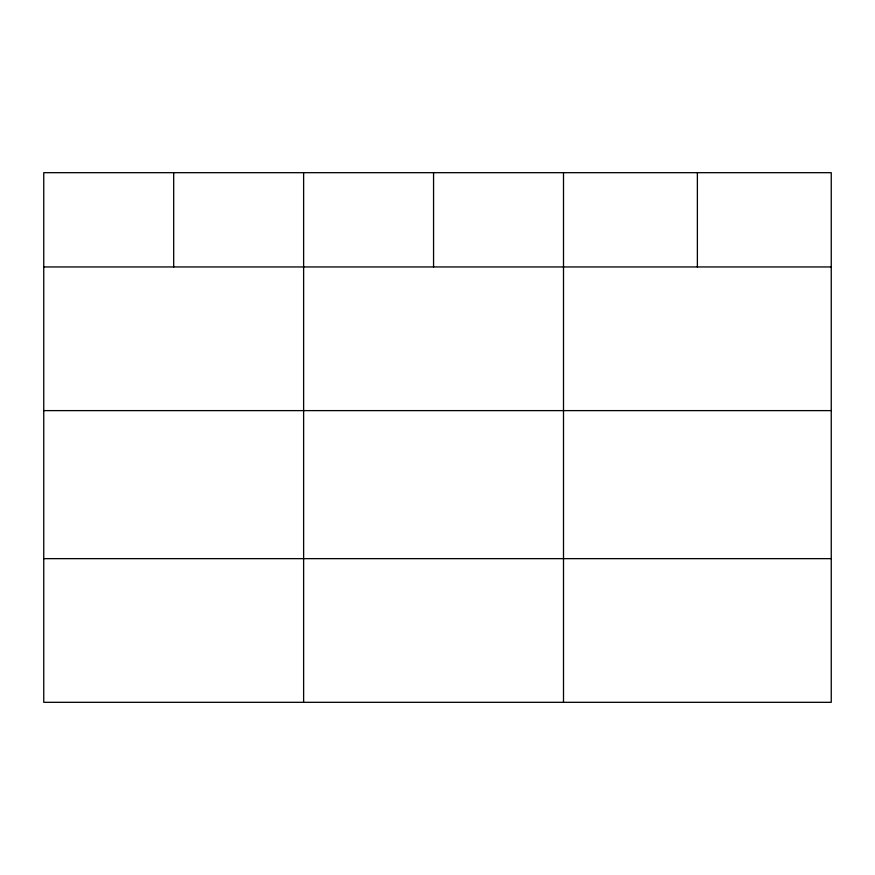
<?xml version="1.0" encoding="UTF-8"?>
<svg xmlns="http://www.w3.org/2000/svg" width="875" height="875" viewBox="0 0 875 875"><rect width="100%" height="100%" fill="white"/><g stroke="black" fill="none" stroke-linecap="round" stroke-linejoin="round"><path stroke-width="1.31" d="M831.25 410.616L831.25 172.681L43.75 172.681L43.75 702.319L831.25 702.319L831.25 410.616L43.75 410.616M43.75 266.952L831.25 266.952M43.75 558.644L831.25 558.644M697.375 172.681L697.375 266.952M563.5 172.681L563.5 702.319M433.562 172.681L433.562 266.952M303.625 172.681L303.625 702.319M173.688 172.681L173.688 266.952"/></g></svg>
